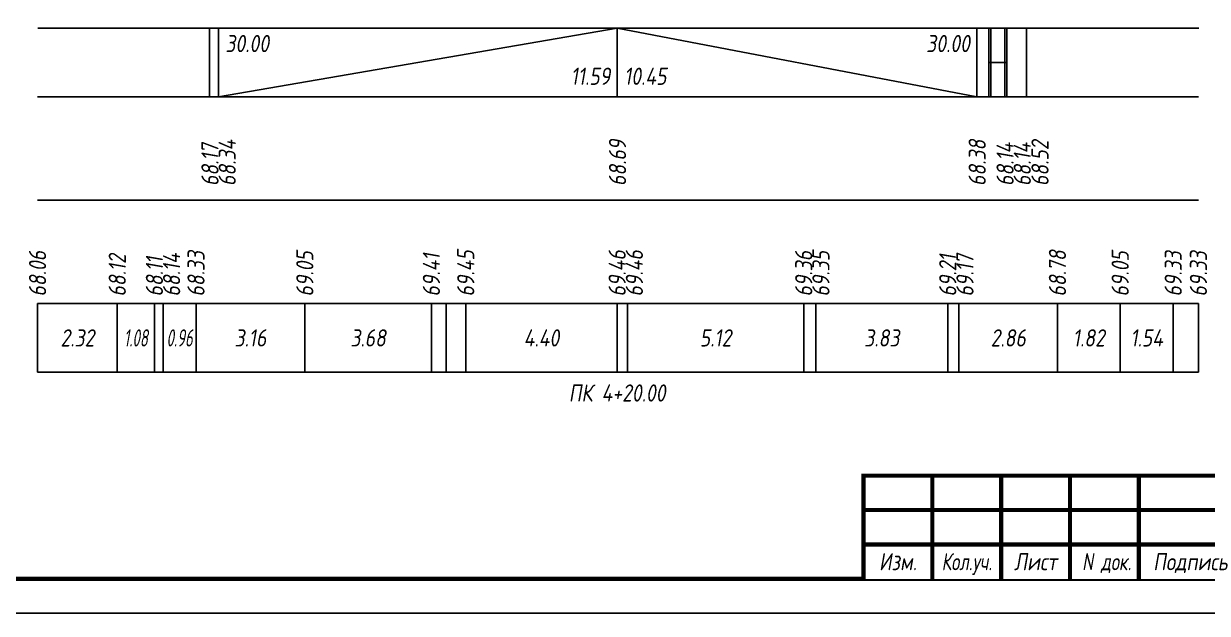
# Model space of a CAD drawing. Extents: x -717 to 1451, y -133302 to 233.
# Drawn here: x 77.9 to 249.9, y -6511.4 to -6425.8 of the extents above; entities that cross this region are included whole.
import ezdxf
from ezdxf.enums import TextEntityAlignment as Align

# ---------------------------------------------------------------- set-up
doc = ezdxf.new("R2010")
doc.units = 0
for name, color, linetype in [('Зарамочное оформление', 7, 'Continuous'), ('Код_510', 7, 'Continuous'), ('Код_516', 1, 'Continuous'), ('Подписи поперечников', 7, 'Continuous'), ('Таблица', 7, 'Continuous')]:
    doc.layers.add(name, color=color, linetype=linetype)
doc.styles.add('М', font='romand.shx', dxfattribs={"width": 0.8, "oblique": 10, "height": 2.5})

# ---------------------------------------------------------------- blocks, each defined once
blk = doc.blocks.new('Штамп')
at = {"linetype": 'Continuous'}
blk.add_wipeout([(199.95, -411.25), (384.95, -411.25), (384.95, -426.25), (199.95, -426.25)], dxfattribs=at).dxf.layer = 'Зарамочное оформление'
at = {"layer": 'Зарамочное оформление', "linetype": 'Continuous', "lineweight": -3, "const_width": 0.6, "flags": 128}
for points in [[(199.95, -426.25), (199.95, -411.25), (384.95, -411.25)], [(209.95, -411.25), (209.95, -426.25)], [(219.95, -411.25), (219.95, -426.25)], [(229.95, -411.25), (229.95, -426.25)], [(239.95, -411.25), (239.95, -426.25)], [(199.95, -416.25), (264.95, -416.25)], [(199.95, -421.25), (264.95, -421.25)]]:
    blk.add_lwpolyline(points, dxfattribs=at)
at = {"layer": 'Зарамочное оформление', "linetype": 'Continuous', "style": 'М', "oblique": 10}
for s, width, p in [('Изм.', 0.8, (204.95, -423.75)), ('Кол.уч.', 0.7, (214.95, -423.75)), ('Лист', 0.8, (224.95, -423.75)), ('N док.', 0.7, (235.28, -423.75)), ('Подпись', 0.8, (247.45, -423.75))]:
    blk.add_text(s, height=2.5, dxfattribs=dict(at, width=width)).set_placement(p, align=Align.MIDDLE_CENTER)
blk = doc.blocks.new('шифр')
blk.add_blockref('Штамп', (0, -6140))

msp = doc.modelspace()

# ---------------------------------------------------------------- linework, layer by layer
at = {"flags": 128}
msp.add_lwpolyline([(-30.054, -6511.421), (389.946, -6511.421), (389.946, -6214.421), (-30.054, -6214.421)], close=True, dxfattribs=at)
at = {"const_width": 0.6, "flags": 128}
msp.add_lwpolyline([(-10.054, -6506.421), (384.946, -6506.421), (384.946, -6219.421), (-10.054, -6219.421)], close=True, dxfattribs=at)
at = {"layer": 'Код_510'}
for p, q in [((79.946, -6476.421), (79.946, -6466.421)), ((91.528, -6476.421), (91.528, -6466.421)), ((96.924, -6476.421), (96.924, -6466.421)), ((98.188, -6476.421), (98.188, -6466.421)), ((102.968, -6476.421), (102.968, -6466.421)), ((118.775, -6476.421), (118.775, -6466.421)), ((137.166, -6476.421), (137.166, -6466.421)), ((139.325, -6476.421), (139.325, -6466.421)), ((142.158, -6476.421), (142.158, -6466.421)), ((164.157, -6476.421), (164.157, -6466.421)), ((165.642, -6476.421), (165.642, -6466.421)), ((191.263, -6476.421), (191.263, -6466.421)), ((193.02, -6476.421), (193.02, -6466.421)), ((212.19, -6476.421), (212.19, -6466.421)), ((213.82, -6476.421), (213.82, -6466.421)), ((228.129, -6476.421), (228.129, -6466.421)), ((237.244, -6476.421), (237.244, -6466.421)), ((244.948, -6476.421), (244.948, -6466.421)), ((248.61, -6476.421), (248.61, -6466.421))]:
    msp.add_line(p, q, dxfattribs=at)
at = {"layer": 'Код_516'}
for p, q in [((104.946, -6436.421), (104.946, -6426.421)), ((106.222, -6436.421), (106.222, -6426.421)), ((106.222, -6436.421), (164.157, -6426.421)), ((164.157, -6436.421), (164.157, -6426.421)), ((164.157, -6426.421), (216.415, -6436.421)), ((216.415, -6436.421), (216.415, -6426.421)), ((218.162, -6436.421), (218.162, -6426.421)), ((218.465, -6436.421), (218.465, -6426.421)), ((220.465, -6436.421), (220.465, -6426.421)), ((220.767, -6436.421), (220.767, -6426.421)), ((223.61, -6436.421), (223.61, -6426.421)), ((218.162, -6431.421), (218.465, -6431.421)), ((218.465, -6431.421), (220.465, -6431.421)), ((220.465, -6431.421), (220.767, -6431.421))]:
    msp.add_line(p, q, dxfattribs=at)
at = {"layer": 'Таблица'}
for p, q in [((80, -6426.421), (248.664, -6426.421)), ((79.946, -6436.421), (248.61, -6436.421)), ((79.946, -6451.421), (248.61, -6451.421)), ((79.946, -6466.421), (248.61, -6466.421)), ((79.946, -6476.421), (248.61, -6476.421))]:
    msp.add_line(p, q, dxfattribs=at)

# ---------------------------------------------------------------- texts
at = {"layer": 'Код_510', "style": 'М', "oblique": 10, "width": 0.8}
for s, p in [('68.06', (79.946, -6465.421)), ('68.12', (91.528, -6465.421)), ('68.14', (99.424, -6465.421)), ('68.33', (102.968, -6465.421)), ('69.05', (118.775, -6465.421)), ('69.41', (137.166, -6465.421)), ('69.45', (142.158, -6465.421)), ('69.46', (164.157, -6465.421)), ('69.46', (166.657, -6465.421)), ('69.36', (191.263, -6465.421)), ('69.35', (193.763, -6465.421)), ('69.21', (212.19, -6465.421)), ('69.17', (214.69, -6465.421)), ('68.78', (228.129, -6465.421)), ('69.05', (237.244, -6465.421)), ('69.33', (244.948, -6465.421)), ('69.33', (248.61, -6465.421)), ('68.11', (96.924, -6465.421))]:
    msp.add_text(s, height=2.5, rotation=90, dxfattribs=at).set_placement(p, align=Align.MIDDLE_LEFT)
at = {"layer": 'Код_510', "style": 'М', "oblique": 10}
for s, width, p in [('2.32', 0.8, (85.737, -6471.421)), ('1.08', 0.6, (94.226, -6471.421)), ('0.96', 0.6, (100.578, -6471.421)), ('3.16', 0.8, (110.872, -6471.421)), ('3.68', 0.8, (127.971, -6471.421)), ('4.40', 0.8, (153.158, -6471.421)), ('5.12', 0.8, (178.453, -6471.421)), ('3.83', 0.8, (202.605, -6471.421)), ('2.86', 0.8, (220.975, -6471.421)), ('1.82', 0.8, (232.687, -6471.421)), ('1.54', 0.8, (241.096, -6471.421))]:
    msp.add_text(s, height=2.5, dxfattribs=dict(at, width=width)).set_placement(p, align=Align.MIDDLE_CENTER)
at = {"layer": 'Код_516', "style": 'М', "oblique": 10, "width": 0.8}
msp.add_text('30.00', height=2.5, dxfattribs=at).set_placement((107.222, -6427.421), align=Align.TOP_LEFT)
msp.add_text('30.00', height=2.5, dxfattribs=at).set_placement((215.415, -6427.421), align=Align.TOP_RIGHT)
msp.add_text('11.59', height=2.5, dxfattribs=at).set_placement((163.157, -6435.421), align=Align.BOTTOM_RIGHT)
msp.add_text('10.45', height=2.5, dxfattribs=at).set_placement((165.157, -6435.421), align=Align.BOTTOM_LEFT)
for s, p in [('68.17', (105, -6449.371)), ('68.34', (107.5, -6449.371)), ('68.69', (164.211, -6449.371)), ('68.38', (216.469, -6449.371)), ('68.14', (220.519, -6449.371)), ('68.14', (223.019, -6449.371)), ('68.52', (225.596, -6449.371))]:
    msp.add_text(s, height=2.5, rotation=90, dxfattribs=at).set_placement(p, align=Align.MIDDLE_LEFT)
at = {"layer": 'Подписи поперечников', "style": 'М', "oblique": 10, "width": 0.8}
msp.add_text('ПК 4+20.00', height=2.5, dxfattribs=at).set_placement((164.157, -6481.421), align=Align.BOTTOM_CENTER)

# ---------------------------------------------------------------- next in the draw order: block references
msp.add_blockref('шифр', (0, 59.829))

doc.saveas('drawing.dxf')
